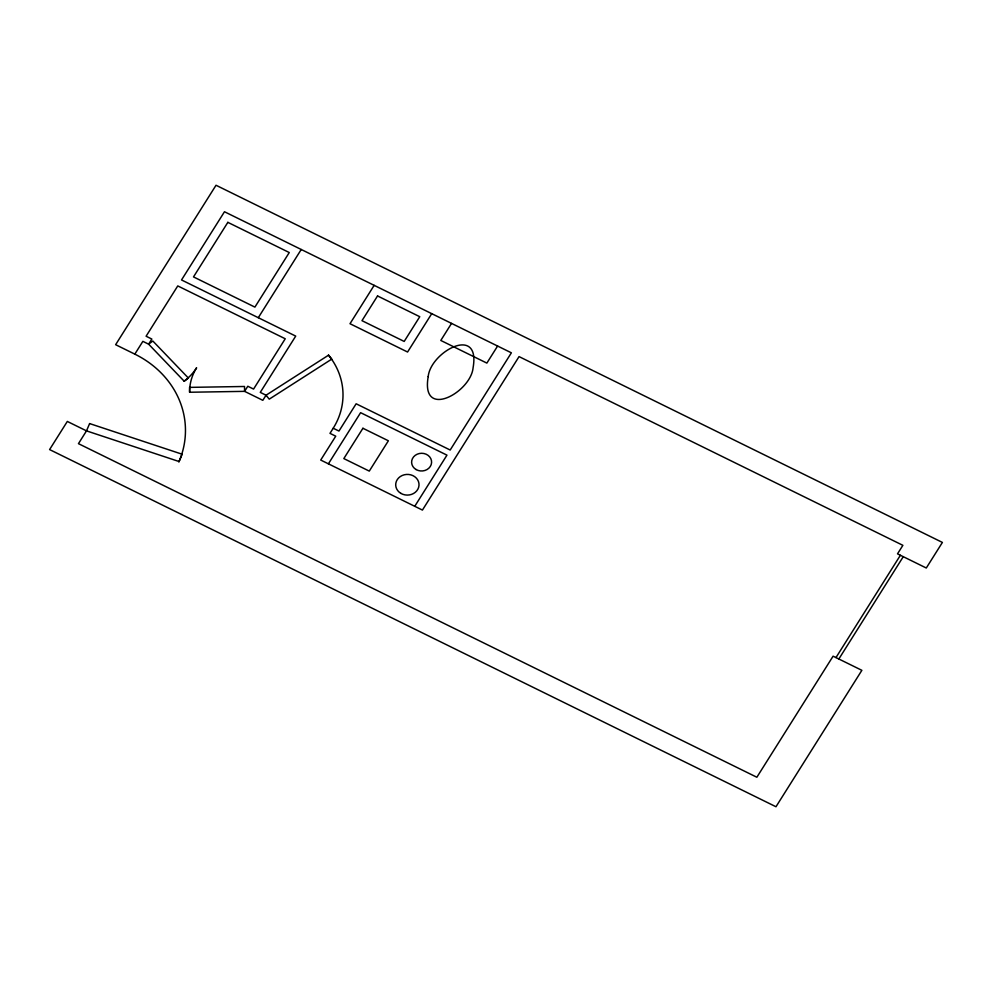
<?xml version="1.0" encoding="UTF-8"?>
<svg xmlns="http://www.w3.org/2000/svg" width="992" height="992" viewBox="0 0 992 992"><rect width="100%" height="100%" fill="white"/><g stroke="black" fill="none" stroke-linecap="round" stroke-linejoin="round"><path stroke-width="1.49" d="M178.87 461.962A98.964 87.693 -1.1 0 0 134.825 354.132L142.873 341.347L148.626 344.174L184.165 381.201L188.368 378.039L152.83 341.012L148.626 344.174L151.85 339.066L146.097 336.226L177.766 285.919L285.237 338.768L253.568 389.075L247.802 386.248L244.59 391.356L189.621 392.249L189.546 387.376L244.516 386.483L244.59 391.356L262.818 400.322L266.042 395.213L328.563 355.173L331.762 359.116L269.241 399.156L266.042 395.213L260.276 392.373L295.715 336.102L181.524 279.955L224.477 211.742L511.376 352.817L450.182 450.021L356.14 403.781L338.966 431.061L333.213 428.234A76.967 68.212 -1.1 0 0 328.488 355.074M258.292 317.7L301.233 249.488M374.158 285.349L350.002 323.714L407.576 352.024L431.731 313.658M333.213 428.234L329.989 433.355L335.742 436.182L320.714 460.052L422.431 510.074L519.052 356.599L902.881 545.327L897.512 553.846L926.292 568.007L942.4 542.426L216.02 185.256L115.63 344.695L134.825 354.132M328.389 463.834L360.604 412.672L446.958 455.142L414.755 506.292M451.534 323.392L440.795 340.454L486.861 363.097L497.6 346.047M835.971 657.584L900.389 555.272M838.848 658.998L903.266 556.686M184.152 381.226A54.982 48.72 -1.1 0 0 196.614 367.772A54.982 48.72 -1.1 0 0 189.621 392.249M428.209 376.588C420.558 420.186 470.791 392.423 473.085 367.784C480.736 324.198 430.503 351.962 428.209 376.588M89.615 423.572L86.502 430.875L78.455 443.66L756.859 777.244L833.094 656.171L861.874 670.319L775.98 806.744L49.6 449.574L67.32 421.439L86.502 430.875L179.056 461.528L182.168 454.224L89.615 423.572M227.85 222.344L193.502 276.904L254.907 307.111L289.267 252.538L227.85 222.344M377.543 295.951L361.981 320.676L404.19 341.434L419.765 316.708L377.543 295.951M362.923 428.271L343.827 458.589L369.284 471.101L388.38 440.783L362.923 428.271M400.917 493.396A11.668 10.342 -1.1 0 0 419.008 485.336A11.668 10.342 -1.1 0 0 402.157 475.515A11.668 10.342 -1.1 0 0 400.917 493.396M416.082 469.538A9.994 8.854 -1.1 0 0 431.582 462.632A9.994 8.854 -1.1 0 0 417.148 454.224A9.994 8.854 -1.1 0 0 416.082 469.538"/></g></svg>
